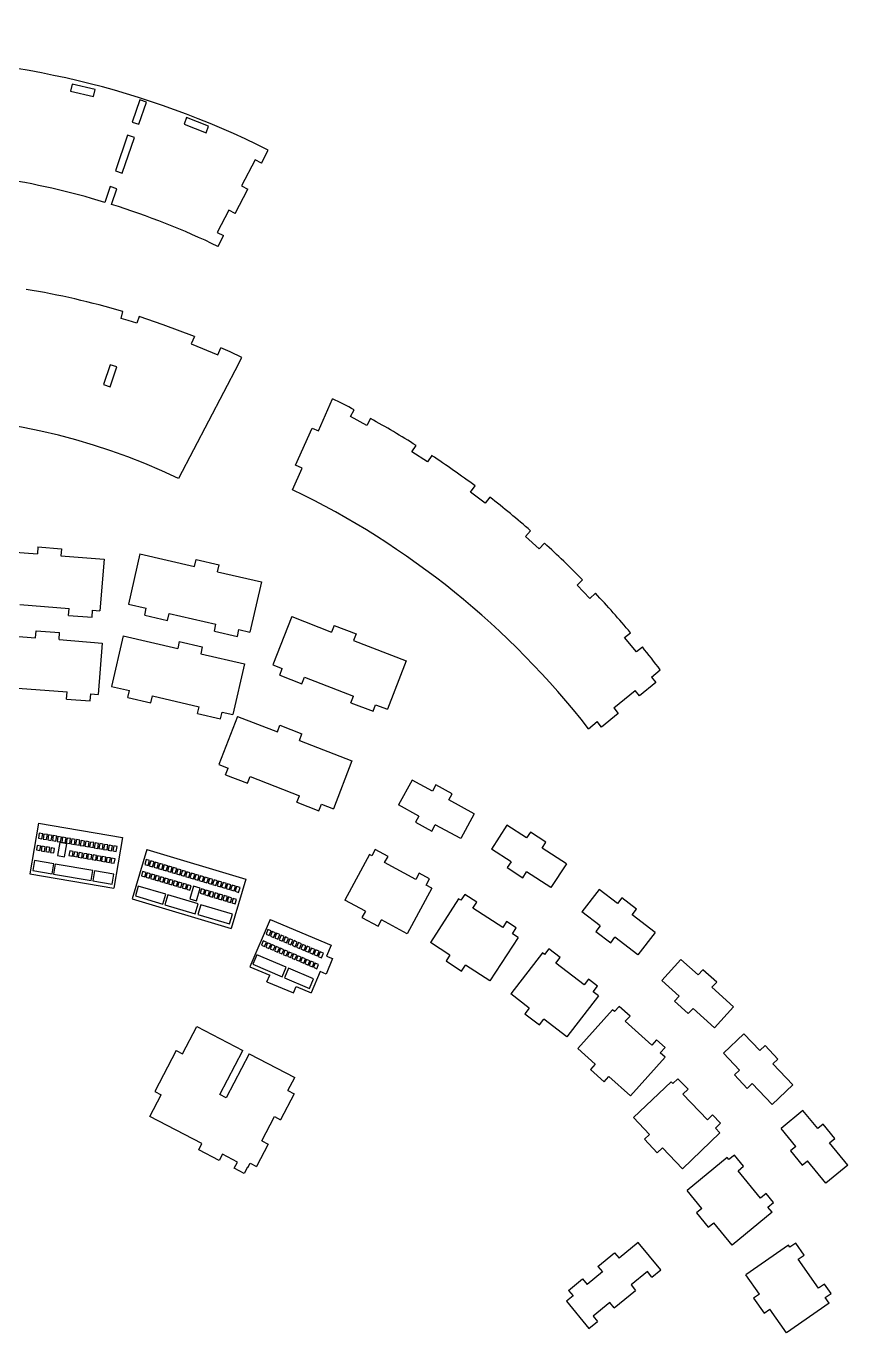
# Model space of a CAD drawing. Extents: x -717 to 1081, y -769 to 1088.
# Drawn here: x 686 to 1034, y 534 to 1088 of the extents above; entities that cross this region are included whole.
import ezdxf

# ---------------------------------------------------------------- set-up
doc = ezdxf.new("R2010")
doc.units = 0
doc.layers.get('0').update_dxf_attribs({"linetype": 'CONTINUOUS'})

msp = doc.modelspace()

# ---------------------------------------------------------------- linework, layer by layer
at = {"color": 7, "linetype": 'CONTINUOUS'}
for p, q in [((705.34, 1063.27), (704.66, 1060.35)), ((704.66, 1060.35), (714.4, 1058.1)), ((715.08, 1061.02), (705.34, 1063.27)), ((714.4, 1058.1), (715.08, 1061.02)), ((734, 1056.66), (730.79, 1047.21)), ((733.63, 1046.24), (736.84, 1055.69)), ((736.84, 1055.69), (734, 1056.66)), ((753.89, 1049.09), (752.8, 1046.29)), ((763.21, 1045.47), (753.89, 1049.09)), ((730.79, 1047.21), (733.63, 1046.24)), ((752.8, 1046.29), (762.13, 1042.68)), ((762.13, 1042.68), (763.21, 1045.47)), ((728.9, 1041.63), (723.77, 1026.54)), ((726.61, 1025.58), (731.74, 1040.67)), ((731.74, 1040.67), (728.9, 1041.63)), ((782.97, 1031.2), (777.2, 1020.13)), ((785.63, 1029.82), (782.97, 1031.2)), ((785.63, 1029.82), (788.5, 1035.32)), ((723.77, 1026.54), (726.61, 1025.58)), ((721.51, 1019.9), (719.22, 1013.14)), ((724.35, 1018.94), (721.51, 1019.9)), ((777.2, 1020.13), (779.86, 1018.74)), ((722.09, 1012.26), (724.35, 1018.94)), ((774.5, 1008.47), (779.86, 1018.74)), ((719.22, 1013.14), (719.22, 1013.14)), ((771.84, 1009.86), (766.92, 1000.42)), ((774.5, 1008.47), (771.84, 1009.86)), ((766.92, 1000.42), (769.58, 999.03)), ((767.21, 994.47), (769.58, 999.03)), ((726.18, 963.89), (726.91, 966.81)), ((733.75, 964.7), (732.75, 961.87)), ((757.18, 956.24), (755.89, 953.21)), ((755.89, 953.21), (767.16, 948.42)), ((767.16, 948.42), (768.45, 951.46)), ((721.48, 944.3), (718.61, 935.85)), ((721.45, 934.89), (724.32, 943.34)), ((724.32, 943.34), (721.48, 944.3)), ((775.94, 944.69), (750.47, 896.08)), ((775.94, 944.69), (777.24, 947.39)), ((718.61, 935.85), (721.45, 934.89)), ((809.81, 916.23), (815.78, 929.82)), ((823.4, 922.3), (824.95, 925.17)), ((830.28, 918.57), (823.4, 922.3)), ((831.85, 921.46), (830.28, 918.57)), ((800.12, 901.66), (807.06, 917.44)), ((807.06, 917.44), (809.81, 916.23)), ((849.42, 907.31), (851.19, 910.04)), ((855.99, 903.04), (849.42, 907.31)), ((857.78, 905.8), (855.99, 903.04)), ((798.84, 891.28), (802.87, 900.45)), ((802.87, 900.45), (800.12, 901.66)), ((874.18, 890.3), (876.16, 892.89)), ((880.39, 885.53), (874.18, 890.3)), ((882.39, 888.14), (880.39, 885.53)), ((897.54, 871.41), (899.72, 873.84)), ((903.37, 866.18), (897.54, 871.41)), ((666.22, 865.98), (690.67, 864.06)), ((690.9, 867.05), (690.67, 864.06)), ((690.9, 867.05), (700.87, 866.27)), ((700.87, 866.27), (700.64, 863.28)), ((905.56, 868.63), (903.37, 866.18)), ((700.64, 863.28), (718.89, 861.85)), ((718.89, 861.85), (717.17, 839.91)), ((734.14, 864.07), (729.22, 842.77)), ((734.14, 864.07), (757.23, 858.74)), ((757.23, 858.74), (757.91, 861.66)), ((757.91, 861.66), (767.65, 859.41)), ((766.98, 856.49), (767.65, 859.41)), ((766.98, 856.49), (785.6, 852.19)), ((785.6, 852.19), (780.69, 830.89)), ((919.38, 850.78), (921.74, 853.04)), ((924.79, 845.12), (919.38, 850.78)), ((683.17, 842.58), (704.07, 840.94)), ((729.22, 842.77), (736.79, 841.02)), ((927.16, 847.39), (924.79, 845.12)), ((703.84, 837.95), (704.07, 840.94)), ((703.84, 837.95), (713.81, 837.17)), ((713.81, 837.17), (714.04, 840.16)), ((714.04, 840.16), (717.17, 839.91)), ((736.12, 838.1), (736.79, 841.02)), ((736.12, 838.1), (745.86, 835.85)), ((745.86, 835.85), (746.54, 838.77)), ((746.54, 838.77), (766.35, 834.2)), ((798.46, 837.48), (790.51, 816.96)), ((798.46, 837.48), (815.38, 830.92)), ((689.84, 828.48), (690.07, 831.48)), ((690.07, 831.48), (700.04, 830.69)), ((765.68, 831.28), (766.35, 834.2)), ((765.68, 831.28), (775.42, 829.03)), ((775.42, 829.03), (776.1, 831.95)), ((776.1, 831.95), (780.69, 830.89)), ((816.47, 833.72), (815.38, 830.92)), ((816.47, 833.72), (825.79, 830.1)), ((665.39, 830.4), (689.84, 828.48)), ((699.81, 827.7), (700.04, 830.69)), ((699.81, 827.7), (718.07, 826.27)), ((718.07, 826.27), (716.35, 804.48)), ((727.03, 829.26), (722.08, 807.83)), ((727.03, 829.26), (750.12, 823.93)), ((750.8, 826.86), (750.12, 823.93)), ((750.8, 826.86), (760.54, 824.61)), ((825.79, 830.1), (824.71, 827.31)), ((824.71, 827.31), (847.02, 818.66)), ((939.58, 828.55), (942.11, 830.62)), ((944.55, 822.49), (939.58, 828.55)), ((760.54, 824.61), (759.87, 821.68)), ((759.87, 821.68), (778.49, 817.39)), ((947.09, 824.57), (944.55, 822.49)), ((778.49, 817.39), (773.54, 795.95)), ((790.51, 816.96), (794.47, 815.43)), ((793.39, 812.63), (794.47, 815.43)), ((847.02, 818.66), (839.07, 798.15)), ((950.92, 811.81), (954.68, 814.9)), ((793.39, 812.63), (802.71, 809.02)), ((802.71, 809.02), (803.8, 811.81)), ((803.8, 811.81), (824.67, 803.73)), ((952.82, 809.49), (945.92, 803.84)), ((950.92, 811.81), (952.82, 809.49)), ((682.35, 807.15), (703.26, 805.5)), ((703.02, 802.51), (703.26, 805.5)), ((712.99, 801.73), (713.23, 804.72)), ((713.23, 804.72), (716.35, 804.48)), ((722.08, 807.83), (729.65, 806.08)), ((728.98, 803.16), (729.65, 806.08)), ((738.72, 800.91), (739.4, 803.83)), ((739.4, 803.83), (759.21, 799.26)), ((823.58, 800.93), (824.67, 803.73)), ((934.98, 798.74), (944.02, 806.16)), ((945.92, 803.84), (944.02, 806.16)), ((703.02, 802.51), (712.99, 801.73)), ((728.98, 803.16), (738.72, 800.91)), ((758.53, 796.33), (759.21, 799.26)), ((823.58, 800.93), (832.91, 797.32)), ((832.91, 797.32), (833.99, 800.12)), ((833.99, 800.12), (839.07, 798.15)), ((934.98, 798.74), (936.88, 796.42)), ((758.53, 796.33), (768.28, 794.08)), ((775.43, 795.13), (767.54, 774.75)), ((768.28, 794.08), (768.95, 797.01)), ((768.95, 797.01), (773.54, 795.95)), ((775.43, 795.13), (792.36, 788.58)), ((924.24, 789.93), (927.92, 792.95)), ((929.82, 790.63), (927.92, 792.95)), ((936.88, 796.42), (929.82, 790.63)), ((792.36, 788.58), (793.45, 791.37)), ((793.45, 791.37), (802.77, 787.76)), ((801.69, 784.96), (802.77, 787.76)), ((801.69, 784.96), (824, 776.32)), ((824, 776.32), (816.1, 755.94)), ((767.54, 774.75), (771.5, 773.22)), ((770.42, 770.42), (771.5, 773.22)), ((770.42, 770.42), (779.74, 766.81)), ((779.74, 766.81), (780.83, 769.6)), ((780.83, 769.6), (801.7, 761.52)), ((849.44, 768.15), (843.72, 757.6)), ((858.12, 763.45), (849.44, 768.15)), ((859.55, 766.09), (858.12, 763.45)), ((866.44, 762.35), (859.55, 766.09)), ((800.61, 758.72), (801.7, 761.52)), ((865.01, 759.72), (866.44, 762.35)), ((875.82, 753.86), (865.01, 759.72)), ((800.61, 758.72), (809.94, 755.11)), ((809.94, 755.11), (811.02, 757.9)), ((811.02, 757.9), (816.1, 755.94)), ((852.4, 752.9), (843.72, 757.6)), ((875.82, 753.86), (870.1, 743.31)), ((691.14, 749.89), (687.46, 728.34)), ((691.14, 749.89), (726.77, 743.8)), ((852.4, 752.9), (850.98, 750.26)), ((850.98, 750.26), (857.86, 746.53)), ((857.86, 746.53), (859.29, 749.17)), ((870.1, 743.31), (859.29, 749.17)), ((889.7, 748.97), (883.16, 738.9)), ((897.98, 743.59), (889.7, 748.97)), ((691.44, 745.59), (691.08, 743.49)), ((691.08, 743.49), (692.56, 743.24)), ((692.92, 745.34), (691.44, 745.59)), ((692.56, 743.24), (692.92, 745.34)), ((693.41, 745.26), (693.05, 743.15)), ((693.05, 743.15), (694.53, 742.9)), ((694.89, 745), (693.41, 745.26)), ((694.53, 742.9), (694.89, 745)), ((695.38, 744.92), (695.02, 742.81)), ((695.02, 742.81), (696.5, 742.56)), ((696.86, 744.66), (695.38, 744.92)), ((696.5, 742.56), (696.86, 744.66)), ((697.36, 744.58), (697, 742.48)), ((698.83, 744.33), (697.36, 744.58)), ((698.47, 742.22), (698.83, 744.33)), ((699.33, 744.24), (698.97, 742.14)), ((700.81, 743.99), (699.33, 744.24)), ((700.45, 741.89), (700.81, 743.99)), ((701.3, 743.91), (700.94, 741.8)), ((702.78, 743.65), (701.3, 743.91)), ((702.42, 741.55), (702.78, 743.65)), ((703.27, 743.57), (702.91, 741.47)), ((704.75, 743.32), (703.27, 743.57)), ((704.39, 741.21), (704.75, 743.32)), ((705.24, 743.23), (704.88, 741.13)), ((706.72, 742.98), (705.24, 743.23)), ((706.36, 740.87), (706.72, 742.98)), ((707.21, 742.89), (706.85, 740.79)), ((708.69, 742.64), (707.21, 742.89)), ((708.33, 740.54), (708.69, 742.64)), ((726.77, 743.8), (723.09, 722.25)), ((899.61, 746.11), (897.98, 743.59)), ((906.18, 741.84), (899.61, 746.11)), ((690.56, 740.43), (690.23, 738.51)), ((690.23, 738.51), (691.71, 738.25)), ((692.04, 740.18), (690.56, 740.43)), ((691.71, 738.25), (692.04, 740.18)), ((692.53, 740.1), (692.2, 738.17)), ((692.2, 738.17), (693.68, 737.92)), ((694.01, 739.84), (692.53, 740.1)), ((693.68, 737.92), (694.01, 739.84)), ((694.5, 739.76), (694.17, 737.83)), ((694.17, 737.83), (695.65, 737.58)), ((695.98, 739.51), (694.5, 739.76)), ((695.65, 737.58), (695.98, 739.51)), ((696.47, 739.42), (696.14, 737.49)), ((696.14, 737.49), (697.62, 737.24)), ((697.95, 739.17), (696.47, 739.42)), ((697, 742.48), (698.47, 742.22)), ((697.62, 737.24), (697.95, 739.17)), ((698.97, 742.14), (700.45, 741.89)), ((700.16, 741.68), (699.2, 736.09)), ((703.12, 741.17), (700.16, 741.68)), ((700.94, 741.8), (702.42, 741.55)), ((702.16, 735.59), (703.12, 741.17)), ((702.91, 741.47), (704.39, 741.21)), ((704.36, 738.07), (704.03, 736.15)), ((705.84, 737.82), (704.36, 738.07)), ((704.88, 741.13), (706.36, 740.87)), ((705.51, 735.89), (705.84, 737.82)), ((706.33, 737.74), (706, 735.81)), ((707.81, 737.48), (706.33, 737.74)), ((706.85, 740.79), (708.33, 740.54)), ((707.48, 735.56), (707.81, 737.48)), ((708.3, 737.4), (707.97, 735.47)), ((709.78, 737.15), (708.3, 737.4)), ((709.18, 742.56), (708.82, 740.45)), ((708.82, 740.45), (710.3, 740.2)), ((710.66, 742.3), (709.18, 742.56)), ((709.45, 735.22), (709.78, 737.15)), ((710.27, 737.06), (709.94, 735.13)), ((711.75, 736.81), (710.27, 737.06)), ((710.3, 740.2), (710.66, 742.3)), ((711.15, 742.22), (710.79, 740.12)), ((710.79, 740.12), (712.27, 739.86)), ((712.63, 741.97), (711.15, 742.22)), ((712.27, 739.86), (712.63, 741.97)), ((713.13, 741.88), (712.77, 739.78)), ((712.77, 739.78), (714.24, 739.53)), ((714.6, 741.63), (713.13, 741.88)), ((714.24, 739.53), (714.6, 741.63)), ((715.1, 741.55), (714.74, 739.44)), ((714.74, 739.44), (716.22, 739.19)), ((716.58, 741.29), (715.1, 741.55)), ((716.22, 739.19), (716.58, 741.29)), ((717.07, 741.21), (716.71, 739.1)), ((716.71, 739.1), (718.19, 738.85)), ((718.55, 740.96), (717.07, 741.21)), ((718.19, 738.85), (718.55, 740.96)), ((719.04, 740.87), (718.68, 738.77)), ((718.68, 738.77), (720.16, 738.51)), ((720.52, 740.62), (719.04, 740.87)), ((720.16, 738.51), (720.52, 740.62)), ((721.01, 740.53), (720.65, 738.43)), ((720.65, 738.43), (722.13, 738.18)), ((722.49, 740.28), (721.01, 740.53)), ((722.13, 738.18), (722.49, 740.28)), ((722.98, 740.2), (722.62, 738.09)), ((722.62, 738.09), (724.1, 737.84)), ((724.46, 739.94), (722.98, 740.2)), ((724.1, 737.84), (724.46, 739.94)), ((737.04, 738.7), (730.8, 717.75)), ((737.04, 738.7), (779.07, 726.17)), ((833.87, 738.7), (832.44, 736.06)), ((839.27, 735.78), (833.87, 738.7)), ((891.44, 733.53), (883.16, 738.9)), ((904.55, 739.32), (906.18, 741.84)), ((914.86, 732.63), (904.55, 739.32)), ((689.46, 734.03), (688.73, 729.74)), ((697.62, 732.63), (689.46, 734.03)), ((696.88, 728.35), (697.62, 732.63)), ((698.2, 732.53), (697.47, 728.25)), ((714.18, 729.8), (698.2, 732.53)), ((699.2, 736.09), (702.16, 735.59)), ((704.03, 736.15), (705.51, 735.89)), ((706, 735.81), (707.48, 735.56)), ((707.97, 735.47), (709.45, 735.22)), ((709.94, 735.13), (711.42, 734.88)), ((711.42, 734.88), (711.75, 736.81)), ((712.24, 736.72), (711.91, 734.8)), ((711.91, 734.8), (713.39, 734.54)), ((713.72, 736.47), (712.24, 736.72)), ((713.39, 734.54), (713.72, 736.47)), ((714.22, 736.39), (713.89, 734.46)), ((713.89, 734.46), (715.36, 734.21)), ((715.69, 736.13), (714.22, 736.39)), ((715.36, 734.21), (715.69, 736.13)), ((716.19, 736.05), (715.86, 734.12)), ((715.86, 734.12), (717.34, 733.87)), ((717.66, 735.8), (716.19, 736.05)), ((717.34, 733.87), (717.66, 735.8)), ((718.16, 735.71), (717.83, 733.78)), ((717.83, 733.78), (719.31, 733.53)), ((719.64, 735.46), (718.16, 735.71)), ((719.31, 733.53), (719.64, 735.46)), ((720.13, 735.37), (719.8, 733.45)), ((719.8, 733.45), (721.28, 733.19)), ((721.61, 735.12), (720.13, 735.37)), ((721.28, 733.19), (721.61, 735.12)), ((722.1, 735.04), (721.77, 733.11)), ((721.77, 733.11), (723.25, 732.86)), ((723.58, 734.78), (722.1, 735.04)), ((723.25, 732.86), (723.58, 734.78)), ((736.76, 734.43), (736.15, 732.39)), ((736.15, 732.39), (737.59, 731.96)), ((738.2, 734), (736.76, 734.43)), ((737.59, 731.96), (738.2, 734)), ((738.68, 733.86), (738.07, 731.82)), ((738.07, 731.82), (739.51, 731.39)), ((740.12, 733.43), (738.68, 733.86)), ((739.51, 731.39), (740.12, 733.43)), ((740.6, 733.29), (739.99, 731.25)), ((742.04, 732.86), (740.6, 733.29)), ((741.43, 730.82), (742.04, 732.86)), ((742.51, 732.72), (741.9, 730.67)), ((743.95, 732.29), (742.51, 732.72)), ((743.34, 730.25), (743.95, 732.29)), ((744.43, 732.15), (743.82, 730.1)), ((745.87, 731.72), (744.43, 732.15)), ((745.26, 729.67), (745.87, 731.72)), ((746.35, 731.58), (745.74, 729.53)), ((747.79, 731.15), (746.35, 731.58)), ((831.47, 736.59), (820.99, 717.25)), ((832.44, 736.06), (831.47, 736.59)), ((837.84, 733.14), (839.27, 735.78)), ((851.06, 725.98), (837.84, 733.14)), ((891.44, 733.53), (889.81, 731.01)), ((914.86, 732.63), (908.32, 722.57)), ((687.46, 728.34), (723.09, 722.25)), ((688.73, 729.74), (696.88, 728.35)), ((697.47, 728.25), (713.45, 725.52)), ((713.45, 725.52), (714.18, 729.8)), ((714.88, 729.68), (714.14, 725.4)), ((723.07, 728.28), (714.88, 729.68)), ((722.34, 724), (723.07, 728.28)), ((735.27, 729.42), (734.71, 727.54)), ((734.71, 727.54), (736.15, 727.12)), ((736.71, 728.99), (735.27, 729.42)), ((736.15, 727.12), (736.71, 728.99)), ((737.19, 728.85), (736.63, 726.97)), ((736.63, 726.97), (738.06, 726.54)), ((738.62, 728.42), (737.19, 728.85)), ((738.06, 726.54), (738.62, 728.42)), ((739.1, 728.27), (738.54, 726.4)), ((738.54, 726.4), (739.98, 725.97)), ((740.54, 727.85), (739.1, 728.27)), ((739.98, 725.97), (740.54, 727.85)), ((739.99, 731.25), (741.43, 730.82)), ((741.02, 727.7), (740.46, 725.83)), ((742.46, 727.27), (741.02, 727.7)), ((741.9, 730.67), (743.34, 730.25)), ((741.9, 725.4), (742.46, 727.27)), ((742.94, 727.13), (742.38, 725.26)), ((744.37, 726.7), (742.94, 727.13)), ((743.81, 724.83), (744.37, 726.7)), ((743.82, 730.1), (745.26, 729.67)), ((744.85, 726.56), (744.29, 724.69)), ((746.29, 726.13), (744.85, 726.56)), ((745.73, 724.26), (746.29, 726.13)), ((745.74, 729.53), (747.18, 729.1)), ((746.77, 725.99), (746.21, 724.12)), ((748.21, 725.56), (746.77, 725.99)), ((747.18, 729.1), (747.79, 731.15)), ((748.26, 731.01), (747.65, 728.96)), ((747.65, 728.96), (749.09, 728.53)), ((749.7, 730.58), (748.26, 731.01)), ((749.09, 728.53), (749.7, 730.58)), ((750.18, 730.43), (749.57, 728.39)), ((749.57, 728.39), (751.01, 727.96)), ((751.62, 730.01), (750.18, 730.43)), ((751.01, 727.96), (751.62, 730.01)), ((752.1, 729.86), (751.49, 727.82)), ((751.49, 727.82), (752.93, 727.39)), ((753.54, 729.43), (752.1, 729.86)), ((752.93, 727.39), (753.54, 729.43)), ((754.01, 729.29), (753.4, 727.25)), ((753.4, 727.25), (754.84, 726.82)), ((755.45, 728.86), (754.01, 729.29)), ((754.84, 726.82), (755.45, 728.86)), ((755.93, 728.72), (755.32, 726.67)), ((755.32, 726.67), (756.76, 726.25)), ((757.37, 728.29), (755.93, 728.72)), ((756.76, 726.25), (757.37, 728.29)), ((757.85, 728.15), (757.24, 726.1)), ((757.24, 726.1), (758.68, 725.68)), ((759.29, 727.72), (757.85, 728.15)), ((758.68, 725.68), (759.29, 727.72)), ((759.76, 727.58), (759.15, 725.53)), ((761.2, 727.15), (759.76, 727.58)), ((760.59, 725.1), (761.2, 727.15)), ((761.68, 727.01), (761.07, 724.96)), ((763.12, 726.58), (761.68, 727.01)), ((762.51, 724.53), (763.12, 726.58)), ((763.6, 726.44), (762.99, 724.39)), ((765.04, 726.01), (763.6, 726.44)), ((764.43, 723.96), (765.04, 726.01)), ((779.07, 726.17), (772.82, 705.22)), ((852.49, 728.62), (851.06, 725.98)), ((856.81, 726.27), (852.49, 728.62)), ((855.38, 723.64), (856.81, 726.27)), ((889.81, 731.01), (896.38, 726.74)), ((896.38, 726.74), (898.01, 729.26)), ((908.32, 722.57), (898.01, 729.26)), ((714.14, 725.4), (722.34, 724)), ((733.41, 723.19), (732.17, 719.02)), ((745.04, 719.72), (733.41, 723.19)), ((740.46, 725.83), (741.9, 725.4)), ((742.38, 725.26), (743.81, 724.83)), ((744.29, 724.69), (745.73, 724.26)), ((746.21, 724.12), (747.65, 723.69)), ((747.65, 723.69), (748.21, 725.56)), ((748.69, 725.42), (748.13, 723.54)), ((748.13, 723.54), (749.57, 723.12)), ((750.12, 724.99), (748.69, 725.42)), ((749.57, 723.12), (750.12, 724.99)), ((750.6, 724.85), (750.04, 722.97)), ((750.04, 722.97), (751.48, 722.54)), ((752.04, 724.42), (750.6, 724.85)), ((751.48, 722.54), (752.04, 724.42)), ((752.52, 724.28), (751.96, 722.4)), ((751.96, 722.4), (753.4, 721.97)), ((753.96, 723.85), (752.52, 724.28)), ((753.4, 721.97), (753.96, 723.85)), ((754.44, 723.7), (753.88, 721.83)), ((753.88, 721.83), (755.32, 721.4)), ((755.87, 723.28), (754.44, 723.7)), ((756.83, 723.18), (755.21, 717.74)), ((755.32, 721.4), (755.87, 723.28)), ((759.71, 722.32), (756.83, 723.18)), ((758.08, 716.88), (759.71, 722.32)), ((759.15, 725.53), (760.59, 725.1)), ((760.19, 721.99), (759.63, 720.12)), ((761.62, 721.56), (760.19, 721.99)), ((761.07, 724.96), (762.51, 724.53)), ((761.07, 719.69), (761.62, 721.56)), ((762.1, 721.42), (761.54, 719.55)), ((763.54, 720.99), (762.1, 721.42)), ((762.98, 719.12), (763.54, 720.99)), ((762.99, 724.39), (764.43, 723.96)), ((764.02, 720.85), (763.46, 718.97)), ((765.46, 720.42), (764.02, 720.85)), ((765.51, 725.86), (764.9, 723.82)), ((764.9, 723.82), (766.34, 723.39)), ((764.9, 718.55), (765.46, 720.42)), ((766.95, 725.44), (765.51, 725.86)), ((766.34, 723.39), (766.95, 725.44)), ((767.43, 725.29), (766.82, 723.25)), ((766.82, 723.25), (768.26, 722.82)), ((768.87, 724.86), (767.43, 725.29)), ((768.26, 722.82), (768.87, 724.86)), ((769.35, 724.72), (768.74, 722.68)), ((768.74, 722.68), (770.18, 722.25)), ((770.79, 724.29), (769.35, 724.72)), ((770.18, 722.25), (770.79, 724.29)), ((771.26, 724.15), (770.65, 722.1)), ((770.65, 722.1), (772.09, 721.68)), ((772.7, 723.72), (771.26, 724.15)), ((772.09, 721.68), (772.7, 723.72)), ((773.18, 723.58), (772.57, 721.53)), ((772.57, 721.53), (774.01, 721.11)), ((774.62, 723.15), (773.18, 723.58)), ((774.01, 721.11), (774.62, 723.15)), ((775.1, 723.01), (774.49, 720.96)), ((774.49, 720.96), (775.93, 720.53)), ((776.54, 722.58), (775.1, 723.01)), ((775.93, 720.53), (776.54, 722.58)), ((857.85, 722.3), (847.37, 702.96)), ((857.85, 722.3), (855.38, 723.64)), ((928.73, 721.79), (921.42, 712.27)), ((936.56, 715.78), (928.73, 721.79)), ((730.8, 717.75), (772.82, 705.22)), ((732.17, 719.02), (743.8, 715.56)), ((743.8, 715.56), (745.04, 719.72)), ((745.94, 719.45), (744.7, 715.29)), ((744.7, 715.29), (757.56, 711.46)), ((758.8, 715.62), (745.94, 719.45)), ((755.21, 717.74), (758.08, 716.88)), ((757.56, 711.46), (758.8, 715.62)), ((759.88, 715.3), (758.64, 711.14)), ((759.63, 720.12), (761.07, 719.69)), ((773.38, 711.28), (759.88, 715.3)), ((761.54, 719.55), (762.98, 719.12)), ((763.46, 718.97), (764.9, 718.55)), ((765.94, 720.28), (765.38, 718.4)), ((765.38, 718.4), (766.82, 717.97)), ((767.37, 719.85), (765.94, 720.28)), ((766.82, 717.97), (767.37, 719.85)), ((767.85, 719.71), (767.29, 717.83)), ((767.29, 717.83), (768.73, 717.4)), ((769.29, 719.28), (767.85, 719.71)), ((768.73, 717.4), (769.29, 719.28)), ((769.77, 719.13), (769.21, 717.26)), ((769.21, 717.26), (770.65, 716.83)), ((771.21, 718.71), (769.77, 719.13)), ((770.65, 716.83), (771.21, 718.71)), ((771.69, 718.56), (771.13, 716.69)), ((771.13, 716.69), (772.57, 716.26)), ((773.12, 718.13), (771.69, 718.56)), ((772.57, 716.26), (773.12, 718.13)), ((773.6, 717.99), (773.04, 716.12)), ((773.04, 716.12), (774.48, 715.69)), ((775.04, 717.56), (773.6, 717.99)), ((774.48, 715.69), (775.04, 717.56)), ((829.67, 712.55), (820.99, 717.25)), ((869.21, 717.76), (857.23, 699.31)), ((870.14, 717.16), (869.21, 717.76)), ((871.78, 719.67), (870.14, 717.16)), ((876.93, 716.33), (871.78, 719.67)), ((875.29, 713.81), (876.93, 716.33)), ((938.39, 718.16), (936.56, 715.78)), ((944.6, 713.4), (938.39, 718.16)), ((758.64, 711.14), (772.14, 707.11)), ((772.14, 707.11), (773.38, 711.28)), ((829.67, 712.55), (828.24, 709.91)), ((828.24, 709.91), (835.13, 706.18)), ((887.9, 705.63), (875.29, 713.81)), ((929.26, 706.26), (921.42, 712.27)), ((942.78, 711.02), (944.6, 713.4)), ((952.53, 703.53), (942.78, 711.02)), ((789.31, 709.08), (780.76, 688.96)), ((788.39, 704.74), (787.56, 702.77)), ((789.77, 704.15), (788.39, 704.74)), ((788.94, 702.19), (789.77, 704.15)), ((789.31, 709.08), (815.18, 698.08)), ((790.23, 703.96), (789.4, 701.99)), ((791.61, 703.37), (790.23, 703.96)), ((835.13, 706.18), (836.56, 708.81)), ((847.37, 702.96), (836.56, 708.81)), ((889.53, 708.14), (887.9, 705.63)), ((893.65, 705.47), (889.53, 708.14)), ((892.02, 702.95), (893.65, 705.47)), ((929.26, 706.26), (927.43, 703.88)), ((927.43, 703.88), (933.65, 699.11)), ((786.34, 699.92), (785.58, 698.12)), ((787.72, 699.34), (786.34, 699.92)), ((786.96, 697.54), (787.72, 699.34)), ((788.18, 699.14), (787.42, 697.34)), ((787.56, 702.77), (788.94, 702.19)), ((789.56, 698.55), (788.18, 699.14)), ((788.8, 696.75), (789.56, 698.55)), ((790.02, 698.36), (789.26, 696.56)), ((789.4, 701.99), (790.78, 701.41)), ((791.4, 697.77), (790.02, 698.36)), ((790.78, 701.41), (791.61, 703.37)), ((792.07, 703.17), (791.24, 701.21)), ((791.24, 701.21), (792.62, 700.62)), ((793.45, 702.59), (792.07, 703.17)), ((792.62, 700.62), (793.45, 702.59)), ((793.91, 702.39), (793.08, 700.43)), ((793.08, 700.43), (794.46, 699.84)), ((795.29, 701.81), (793.91, 702.39)), ((794.46, 699.84), (795.29, 701.81)), ((795.75, 701.61), (794.92, 699.65)), ((794.92, 699.65), (796.3, 699.06)), ((797.13, 701.02), (795.75, 701.61)), ((796.3, 699.06), (797.13, 701.02)), ((797.59, 700.83), (796.76, 698.86)), ((796.76, 698.86), (798.14, 698.28)), ((798.97, 700.24), (797.59, 700.83)), ((798.14, 698.28), (798.97, 700.24)), ((799.43, 700.05), (798.6, 698.08)), ((800.81, 699.46), (799.43, 700.05)), ((799.98, 697.49), (800.81, 699.46)), ((801.27, 699.26), (800.44, 697.3)), ((802.66, 698.68), (801.27, 699.26)), ((801.82, 696.71), (802.66, 698.68)), ((803.12, 698.48), (802.28, 696.52)), ((804.5, 697.89), (803.12, 698.48)), ((865.51, 693.93), (857.23, 699.31)), ((894.37, 701.42), (882.39, 682.97)), ((894.37, 701.42), (892.02, 702.95)), ((933.65, 699.11), (935.47, 701.49)), ((945.23, 694.01), (935.47, 701.49)), ((952.53, 703.53), (945.23, 694.01)), ((783.7, 694.02), (782, 690.02)), ((796.05, 688.77), (783.7, 694.02)), ((785.58, 698.12), (786.96, 697.54)), ((787.42, 697.34), (788.8, 696.75)), ((789.26, 696.56), (790.64, 695.97)), ((790.64, 695.97), (791.4, 697.77)), ((791.87, 697.58), (791.1, 695.78)), ((791.1, 695.78), (792.48, 695.19)), ((793.25, 696.99), (791.87, 697.58)), ((792.48, 695.19), (793.25, 696.99)), ((793.71, 696.79), (792.94, 694.99)), ((792.94, 694.99), (794.32, 694.41)), ((795.09, 696.21), (793.71, 696.79)), ((794.32, 694.41), (795.09, 696.21)), ((795.55, 696.01), (794.78, 694.21)), ((794.78, 694.21), (796.16, 693.62)), ((796.93, 695.42), (795.55, 696.01)), ((796.16, 693.62), (796.93, 695.42)), ((797.39, 695.23), (796.62, 693.43)), ((796.62, 693.43), (798, 692.84)), ((798.77, 694.64), (797.39, 695.23)), ((798, 692.84), (798.77, 694.64)), ((799.23, 694.45), (798.46, 692.65)), ((798.6, 698.08), (799.98, 697.49)), ((800.61, 693.86), (799.23, 694.45)), ((799.84, 692.06), (800.61, 693.86)), ((801.07, 693.66), (800.3, 691.86)), ((800.44, 697.3), (801.82, 696.71)), ((802.45, 693.08), (801.07, 693.66)), ((801.68, 691.28), (802.45, 693.08)), ((802.91, 692.88), (802.14, 691.08)), ((802.28, 696.52), (803.66, 695.93)), ((804.29, 692.29), (802.91, 692.88)), ((803.66, 695.93), (804.5, 697.89)), ((804.96, 697.7), (804.12, 695.73)), ((804.12, 695.73), (805.5, 695.15)), ((806.34, 697.11), (804.96, 697.7)), ((805.5, 695.15), (806.34, 697.11)), ((806.8, 696.92), (805.96, 694.95)), ((805.96, 694.95), (807.34, 694.37)), ((808.18, 696.33), (806.8, 696.92)), ((807.34, 694.37), (808.18, 696.33)), ((808.64, 696.13), (807.8, 694.17)), ((807.8, 694.17), (809.18, 693.58)), ((810.02, 695.55), (808.64, 696.13)), ((809.18, 693.58), (810.02, 695.55)), ((810.48, 695.35), (809.64, 693.39)), ((809.64, 693.39), (811.02, 692.8)), ((811.86, 694.76), (810.48, 695.35)), ((811.02, 692.8), (811.86, 694.76)), ((815.18, 698.08), (813.23, 693.49)), ((813.23, 693.49), (815.76, 692.41)), ((865.51, 693.93), (863.88, 691.42)), ((904.7, 694.91), (891.31, 677.46)), ((905.58, 694.24), (904.7, 694.91)), ((907.41, 696.62), (905.58, 694.24)), ((912.28, 692.88), (907.41, 696.62)), ((910.45, 690.5), (912.28, 692.88)), ((780.76, 688.96), (789.12, 685.41)), ((782, 690.02), (794.35, 684.77)), ((794.35, 684.77), (796.05, 688.77)), ((797.09, 688.32), (795.39, 684.33)), ((807.74, 683.8), (797.09, 688.32)), ((798.46, 692.65), (799.84, 692.06)), ((800.3, 691.86), (801.68, 691.28)), ((802.14, 691.08), (803.52, 690.5)), ((803.52, 690.5), (804.29, 692.29)), ((804.75, 692.1), (803.98, 690.3)), ((803.98, 690.3), (805.37, 689.71)), ((806.13, 691.51), (804.75, 692.1)), ((805.37, 689.71), (806.13, 691.51)), ((806.59, 691.32), (805.83, 689.52)), ((805.83, 689.52), (807.21, 688.93)), ((807.97, 690.73), (806.59, 691.32)), ((807.21, 688.93), (807.97, 690.73)), ((808.43, 690.53), (807.67, 688.74)), ((807.67, 688.74), (809.05, 688.15)), ((809.81, 689.95), (808.43, 690.53)), ((809.05, 688.15), (809.81, 689.95)), ((815.76, 692.41), (812.99, 685.88)), ((863.88, 691.42), (870.45, 687.15)), ((870.45, 687.15), (872.08, 689.67)), ((882.39, 682.97), (872.08, 689.67)), ((922.38, 681.36), (910.45, 690.5)), ((963.42, 692.09), (955.4, 683.16)), ((970.77, 685.49), (963.42, 692.09)), ((972.77, 687.72), (970.77, 685.49)), ((978.6, 682.49), (972.77, 687.72)), ((787.94, 682.65), (789.12, 685.41)), ((787.94, 682.65), (799.21, 677.86)), ((795.39, 684.33), (806.04, 679.8)), ((806.04, 679.8), (807.74, 683.8)), ((810.46, 686.95), (806.63, 677.96)), ((812.99, 685.88), (810.46, 686.95)), ((924.21, 683.74), (922.38, 681.36)), ((928.1, 680.75), (924.21, 683.74)), ((962.75, 676.56), (955.4, 683.16)), ((976.6, 680.25), (978.6, 682.49)), ((799.21, 677.86), (800.39, 680.62)), ((800.39, 680.62), (806.63, 677.96)), ((899.15, 671.45), (891.31, 677.46)), ((928.51, 676.66), (915.12, 659.2)), ((926.28, 678.37), (928.1, 680.75)), ((928.51, 676.66), (926.28, 678.37)), ((962.75, 676.56), (960.75, 674.33)), ((985.74, 672.04), (976.6, 680.25)), ((899.15, 671.45), (897.32, 669.07)), ((934.46, 670.67), (919.76, 654.3)), ((935.28, 669.93), (934.46, 670.67)), ((937.28, 672.16), (935.28, 669.93)), ((941.85, 668.06), (937.28, 672.16)), ((960.75, 674.33), (966.57, 669.09)), ((966.57, 669.09), (968.58, 671.33)), ((977.72, 663.11), (968.58, 671.33)), ((985.74, 672.04), (977.72, 663.11)), ((897.32, 669.07), (903.54, 664.3)), ((903.54, 664.3), (905.36, 666.68)), ((915.12, 659.2), (905.36, 666.68)), ((939.85, 665.83), (941.85, 668.06)), ((951.03, 655.78), (939.85, 665.83)), ((752.15, 652.09), (758.18, 663.65)), ((758.18, 663.65), (777.69, 653.49)), ((990.1, 660.58), (981.42, 652.29)), ((996.92, 653.44), (990.1, 660.58)), ((927.1, 647.7), (919.76, 654.3)), ((953.04, 658.02), (951.03, 655.78)), ((956.69, 654.73), (953.04, 658.02)), ((954.69, 652.5), (956.69, 654.73)), ((999.09, 655.51), (996.92, 653.44)), ((1004.5, 649.85), (999.09, 655.51)), ((749.49, 653.48), (740.39, 636.02)), ((749.49, 653.48), (752.15, 652.09)), ((767.97, 634.83), (777.69, 653.49)), ((780.35, 652.1), (770.63, 633.45)), ((780.35, 652.1), (799.73, 642)), ((956.78, 650.62), (942.08, 634.26)), ((956.78, 650.62), (954.69, 652.5)), ((988.24, 645.15), (981.42, 652.29)), ((1002.33, 647.77), (1004.5, 649.85)), ((927.1, 647.7), (925.1, 645.47)), ((925.1, 645.47), (930.93, 640.24)), ((988.24, 645.15), (986.07, 643.08)), ((986.07, 643.08), (991.48, 637.41)), ((1010.82, 638.89), (1002.33, 647.77)), ((796.86, 636.49), (799.73, 642)), ((930.93, 640.24), (932.93, 642.47)), ((942.08, 634.26), (932.93, 642.47)), ((959.25, 640.21), (943.34, 625.01)), ((960.01, 639.41), (959.25, 640.21)), ((962.18, 641.48), (960.01, 639.41)), ((966.43, 637.04), (962.18, 641.48)), ((991.48, 637.41), (993.65, 639.48)), ((1002.14, 630.6), (993.65, 639.48)), ((1010.82, 638.89), (1002.14, 630.6)), ((738.3, 625.52), (743.05, 634.63)), ((740.39, 636.02), (743.05, 634.63)), ((770.63, 633.45), (767.97, 634.83)), ((799.53, 635.11), (793.75, 624.03)), ((796.86, 636.49), (799.53, 635.11)), ((964.26, 634.96), (966.43, 637.04)), ((974.64, 624.1), (964.26, 634.96)), ((1015.16, 628), (1005.88, 620.39)), ((1021.42, 620.36), (1015.16, 628)), ((760.41, 614), (738.3, 625.52)), ((785.74, 615.15), (791.09, 625.42)), ((791.09, 625.42), (793.75, 624.03)), ((950.16, 617.87), (943.34, 625.01)), ((976.81, 626.17), (974.64, 624.1)), ((980.2, 622.62), (976.81, 626.17)), ((978.03, 620.55), (980.2, 622.62)), ((1023.74, 622.27), (1021.42, 620.36)), ((1028.71, 616.21), (1023.74, 622.27)), ((785.74, 615.15), (788.4, 613.76)), ((950.16, 617.87), (947.99, 615.8)), ((947.99, 615.8), (953.41, 610.13)), ((979.97, 618.52), (964.07, 603.32)), ((979.97, 618.52), (978.03, 620.55)), ((1012.15, 612.75), (1005.88, 620.39)), ((1026.39, 614.31), (1028.71, 616.21)), ((759.02, 611.34), (760.41, 614)), ((767.75, 606.79), (759.02, 611.34)), ((788.4, 613.76), (783.48, 604.32)), ((953.41, 610.13), (955.58, 612.21)), ((964.07, 603.32), (955.58, 612.21)), ((1012.15, 612.75), (1009.83, 610.85)), ((1009.83, 610.85), (1014.8, 604.79)), ((1034.19, 604.8), (1026.39, 614.31)), ((769.14, 609.45), (767.75, 606.79)), ((775.43, 606.17), (769.14, 609.45)), ((774.05, 603.51), (775.43, 606.17)), ((779.86, 603.86), (780.82, 605.71)), ((780.82, 605.71), (783.48, 604.32)), ((983.08, 608.08), (966.07, 594.13)), ((983.79, 607.22), (983.08, 608.08)), ((986.11, 609.13), (983.79, 607.22)), ((990, 604.38), (986.11, 609.13)), ((987.68, 602.48), (990, 604.38)), ((1014.8, 604.79), (1017.12, 606.7)), ((1024.91, 597.19), (1017.12, 606.7)), ((1034.19, 604.8), (1024.91, 597.19)), ((778.36, 601.26), (774.05, 603.51)), ((779.74, 603.92), (778.36, 601.26)), ((779.86, 603.86), (779.74, 603.92)), ((997.21, 590.86), (987.68, 602.48)), ((972.34, 586.49), (966.07, 594.13)), ((999.53, 592.76), (997.21, 590.86)), ((1002.65, 588.96), (999.53, 592.76)), ((1000.33, 587.06), (1002.65, 588.96)), ((972.34, 586.49), (970.02, 584.59)), ((970.02, 584.59), (974.99, 578.53)), ((1002.11, 584.89), (985.1, 570.93)), ((1002.11, 584.89), (1000.33, 587.06)), ((974.99, 578.53), (977.31, 580.44)), ((985.1, 570.93), (977.31, 580.44)), ((945.35, 572.07), (937.22, 565.4)), ((954.86, 560.47), (945.35, 572.07)), ((1009, 570.91), (991, 558.26)), ((1009.64, 570), (1009, 570.91)), ((1012.09, 571.73), (1009.64, 570)), ((1015.62, 566.7), (1012.09, 571.73)), ((928.23, 561.9), (935.32, 567.72)), ((935.32, 567.72), (937.22, 565.4)), ((1013.17, 564.98), (1015.62, 566.7)), ((928.23, 561.9), (930.13, 559.58)), ((949.2, 559.7), (942.3, 554.04)), ((951.1, 557.38), (949.2, 559.7)), ((951.1, 557.38), (954.86, 560.47)), ((1021.81, 552.68), (1013.17, 564.98)), ((915.84, 551.73), (921.77, 556.6)), ((921.77, 556.6), (923.67, 554.29)), ((930.13, 559.58), (923.67, 554.29)), ((996.67, 550.18), (991, 558.26)), ((1024.26, 554.4), (1021.81, 552.68)), ((1027.09, 550.38), (1024.26, 554.4)), ((917.74, 549.42), (914.91, 547.09)), ((915.84, 551.73), (917.74, 549.42)), ((935.16, 544.31), (944.2, 551.73)), ((942.3, 554.04), (944.2, 551.73)), ((996.67, 550.18), (994.22, 548.46)), ((1024.63, 548.66), (1027.09, 550.38)), ((1026.24, 546.36), (1024.63, 548.66)), ((914.91, 547.09), (924.42, 535.5)), ((933.26, 546.63), (926.2, 540.84)), ((935.16, 544.31), (933.26, 546.63)), ((994.22, 548.46), (998.72, 542.05)), ((998.72, 542.05), (1001.18, 543.77)), ((1008.24, 533.71), (1001.18, 543.77)), ((1026.24, 546.36), (1008.24, 533.71)), ((924.42, 535.5), (928.1, 538.52)), ((926.2, 540.84), (928.1, 538.52))]:
    msp.add_line(p, q, dxfattribs=at)
at = {"color": 7, "linetype": 'CONTINUOUS', "flags": 128}
for points in [[(757.18, 956.24), (743.92, 961.27), (733.75, 964.7)], [(732.75, 961.87), (729.06, 963.03), (726.18, 963.89)], [(777.24, 947.39), (772.31, 949.71), (768.45, 951.46)]]:
    msp.add_lwpolyline(points, dxfattribs=at)
at = {"color": 7, "linetype": 'CONTINUOUS'}
for centre, radius, start, end in [((622.57, 694.69), 332.79, 73.1171, 81.1227), ((621.61, 691.32), 336.29, 64.3461, 72.6166), ((631.3, 644.91), 335.8, 73.4572, 80.646), ((631.39, 644.6), 278.25, 64.6609, 115.3051), ((645.74, 573.62), 352.63, 37.8362, 64.2684)]:
    msp.add_arc(centre, radius, start, end, dxfattribs=at)
for centre, major_axis, start_param, end_param in [((622.65, 665.6), (0, 409.12), 5.840709, 6.717854), ((652.67, 558.75), (0, -409.12), 2.680655, 2.706924), ((652.67, 558.75), (0, -409.12), 2.603445, 2.660664), ((652.67, 558.75), (0, -409.12), 2.526528, 2.583528), ((652.67, 558.75), (0, -409.12), 2.449918, 2.50669), ((652.67, 558.75), (0, -409.12), 2.373628, 2.430161), ((652.67, 558.75), (0, -409.12), 2.297653, 2.353954), ((652.67, 558.75), (0, -409.12), 2.247352, 2.27806)]:
    msp.add_ellipse(centre, major_axis=major_axis, ratio=0.946712, start_param=start_param, end_param=end_param, dxfattribs=at)

doc.saveas('drawing.dxf')
